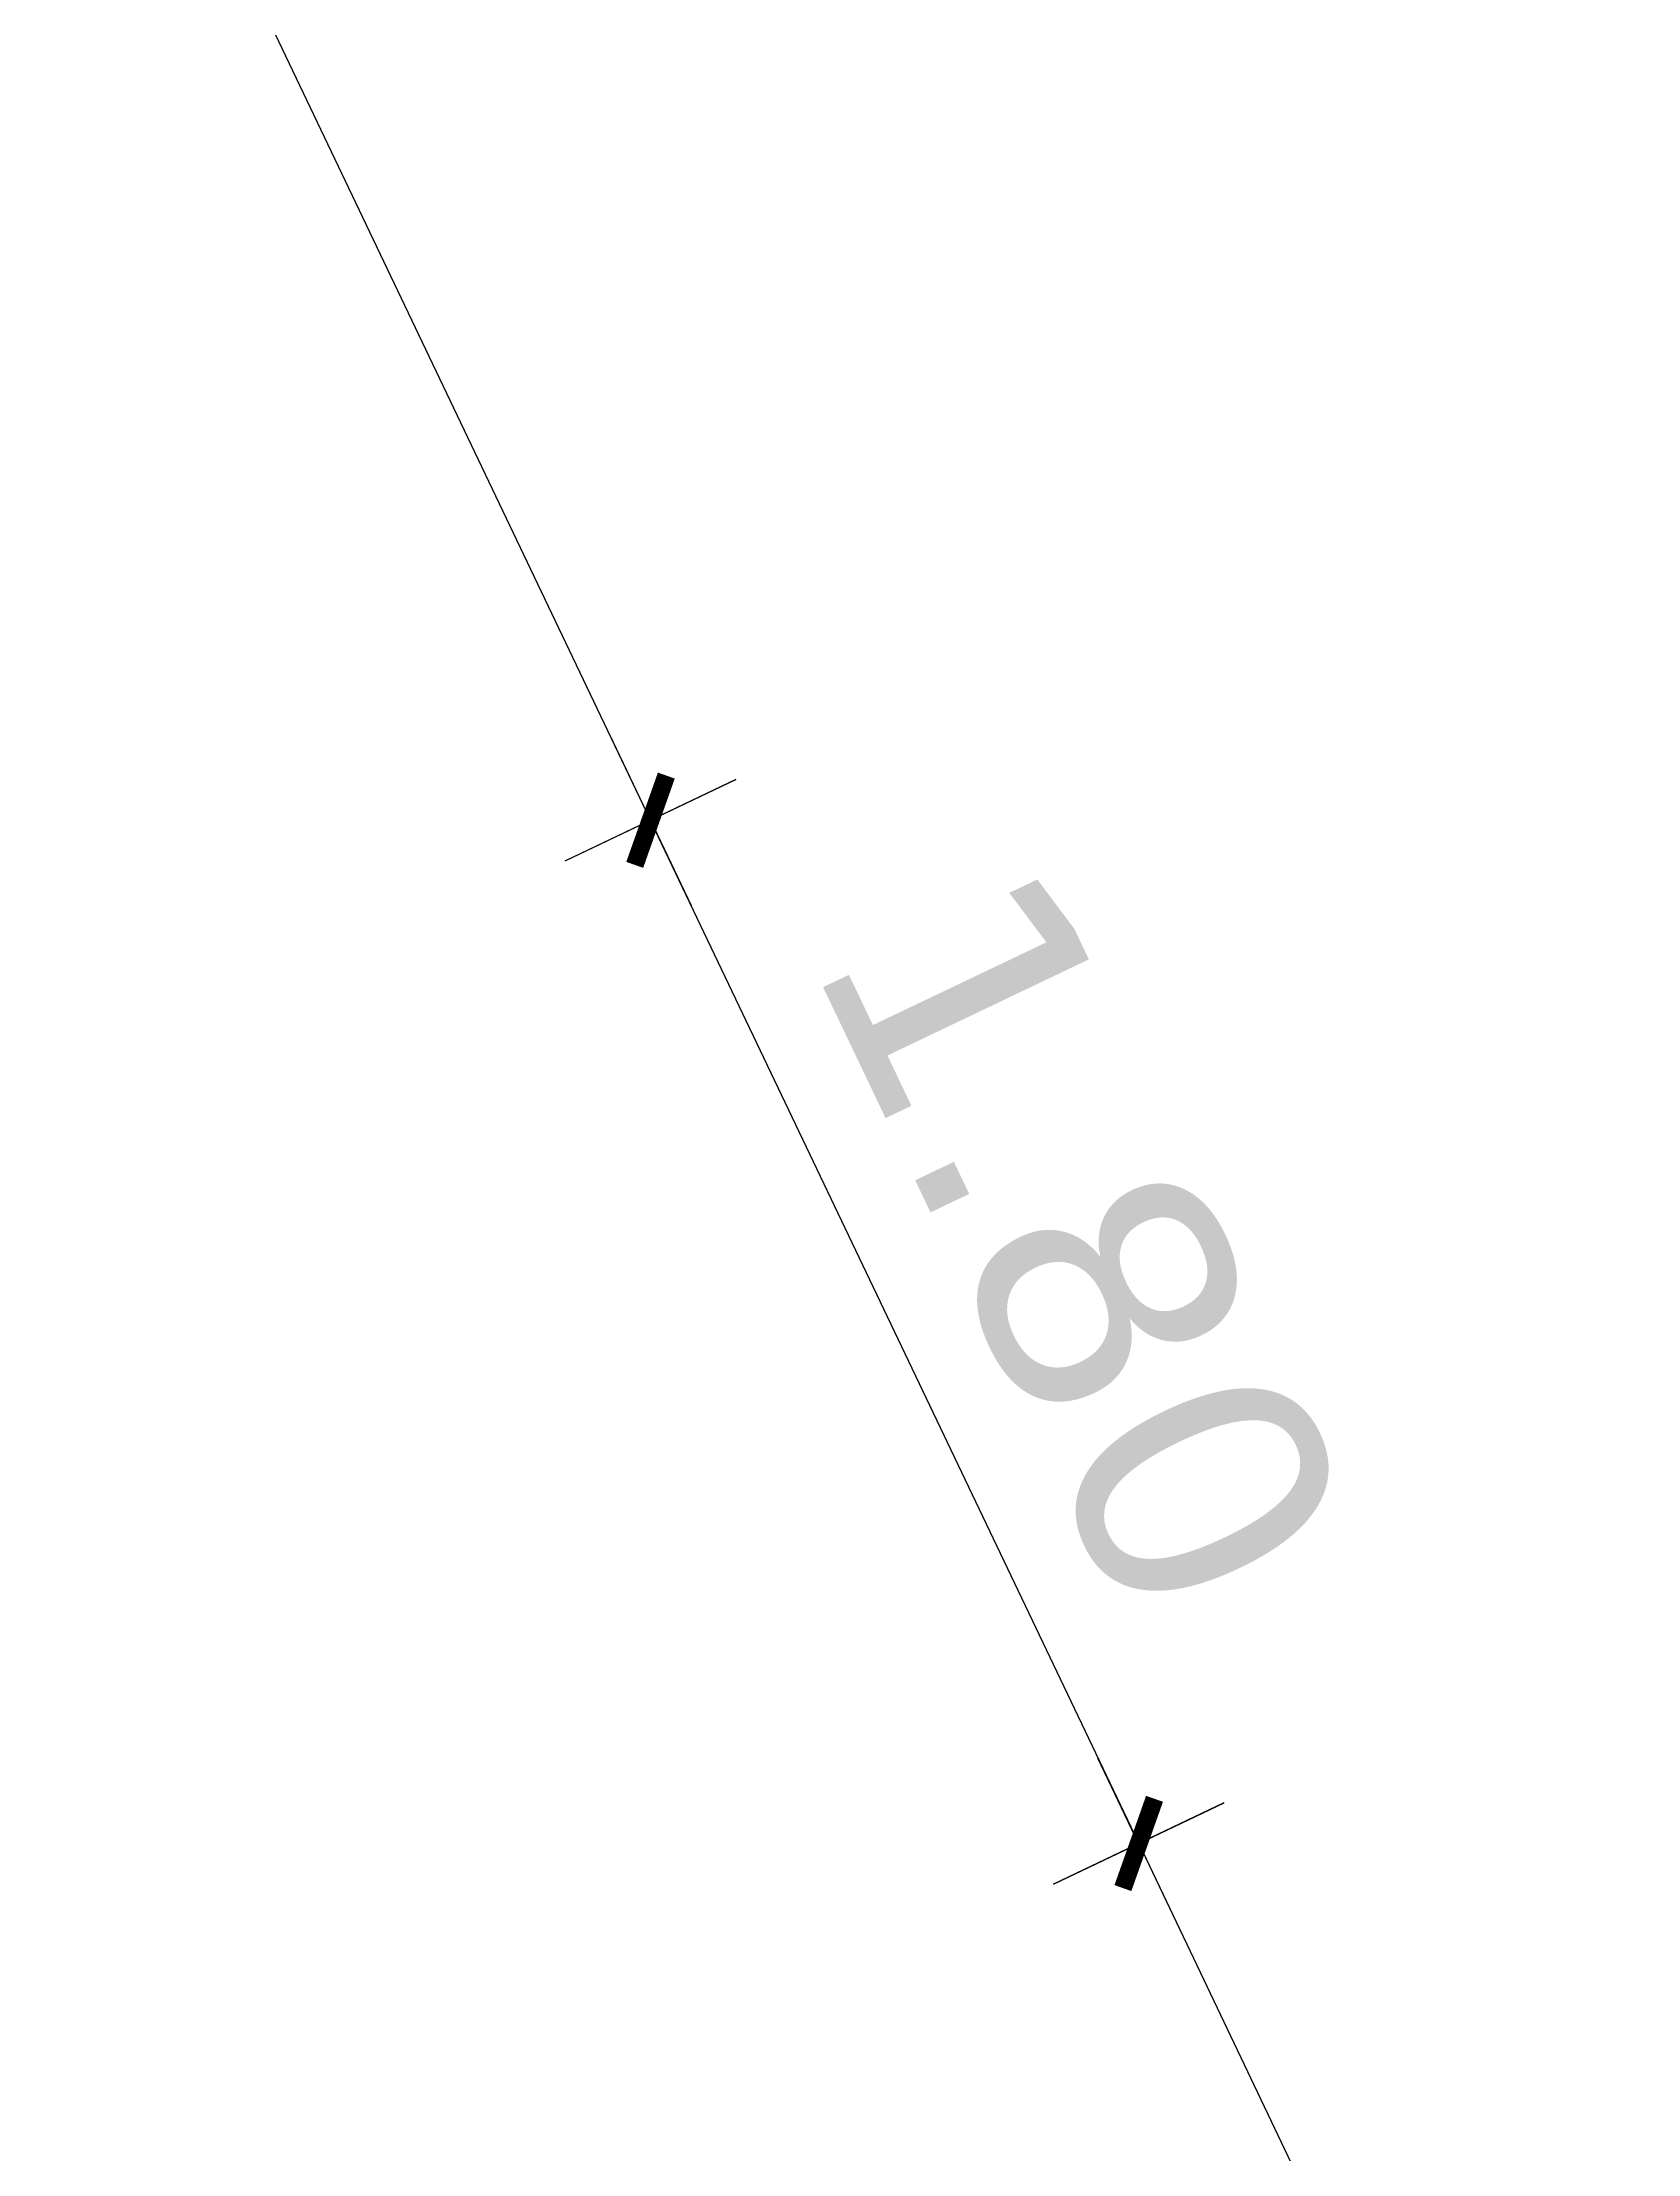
# Model space of a CAD drawing. Header units: metres. Extents: x 679716 to 681053, y 2749449 to 2750332.
# Drawn here: x 680009.212 to 680011.746, y 2749900.409 to 2749903.762 of the extents above; entities that cross this region are included whole.
import ezdxf

# ---------------------------------------------------------------- set-up
doc = ezdxf.new("R2010")
doc.units = ezdxf.units.M
doc.layers.add('01-TX-Length Dimensions 250', color=80, linetype='Continuous')
doc.layers.add('01-TX-Secondary Dimensions 1000', color=152, linetype='Continuous')
doc.styles.add('E100', font='verdana.ttf', dxfattribs={"height": 0.4})
doc.styles.add('E500', font='verdana.ttf', dxfattribs={"height": 1.25})
doc.dimstyles.new('E1000', dxfattribs={"dimscale": 0.03, "dimtxt": 1.25, "dimasz": 1, "dimexe": 0.1, "dimexo": 1, "dimgap": 8, "dimtad": 1, "dimzin": 0, "dimdsep": 46, "dimtxsty": 'E500', "dimblk1": 'LINCOT500', "dimblk2": 'LINCOT500', "dimsah": 1, "dimcen": 0.1, "dimdle": 0.1, "dimse1": 1, "dimse2": 1, "dimclrt": 256, "dimazin": 0, "dimtfac": 0.015385, "dimtofl": 0, "dimtmove": 0, "dimatfit": 3, "dimldrblk": 'LINCOT500', "dimfxl": 1, "dimtolj": 1, "dimtzin": 0, "dimarcsym": 0})
doc.dimstyles.new('E250', dxfattribs={"dimscale": 0.03, "dimtxt": 0.4, "dimasz": 0.5, "dimexe": 0.1, "dimexo": 1, "dimgap": 4, "dimtad": 1, "dimzin": 0, "dimdsep": 46, "dimtxsty": 'E100', "dimblk1": 'LINCOT200', "dimblk2": 'LINCOT200', "dimsah": 1, "dimcen": 0.1, "dimdle": 0.1, "dimse1": 1, "dimse2": 1, "dimclrt": 256, "dimadec": 0, "dimazin": 0, "dimtfac": 0.015385, "dimtofl": 0, "dimtmove": 0, "dimatfit": 3, "dimldrblk": 'LINCOT200', "dimfxl": 1, "dimtolj": 1, "dimtzin": 0, "dimarcsym": 0})

# ---------------------------------------------------------------- blocks, each defined once
blk = doc.blocks.new('LINCOT200')
for p, q in [((0, -10), (0, 10)), ((0, 0), (10, 0))]:
    blk.add_line(p, q)
at = {"const_width": 1.88}
blk.add_lwpolyline([(3.54, -3.54), (-3.54, 3.54)], dxfattribs=at)
blk = doc.blocks.new('*D5')
at = {"layer": '01-TX-Length Dimensions 250', "color": 0, "lineweight": -2, "transparency": 16777216}
blk.add_line((680011.4688, 2749906.3582), (680043.643, 2749838.9398), dxfattribs=at)
at = {"layer": '01-TX-Length Dimensions 250', "color": 0, "lineweight": -2, "transparency": 16777216, "xscale": 0.015, "yscale": 0.015, "zscale": 0.015}
for p, rotation in [((680011.4624, 2749906.3718), 115.5119126984731), ((680043.6494, 2749838.9263), 295.5119126984731)]:
    blk.add_blockref('LINCOT200', p, dxfattribs=dict(at, rotation=rotation))
at = {"layer": '01-TX-Length Dimensions 250', "transparency": 16777216, "insert": (680027.2596, 2749872.5076), "char_height": 0.4, "attachment_point": 5, "rotation": 115.5119, "style": 'E100'}
blk.add_mtext('\\A1;74.73', dxfattribs=at)
blk = doc.blocks.new('*D75')
at = {"layer": '01-TX-Length Dimensions 250', "color": 0, "lineweight": -2, "transparency": 16777216}
for p, q in [((679959.3324, 2750241.4575), (679959.3384, 2750241.4575)), ((679959.3354, 2750241.4545), (679959.3354, 2750241.4605)), ((680127.6395, 2749864.02), (680126.2514, 2749867.133))]:
    blk.add_line(p, q, dxfattribs=at)
at = {"layer": '01-TX-Length Dimensions 250', "color": 0, "lineweight": -2, "transparency": 16777216, "xscale": 0.015, "yscale": 0.015, "zscale": 0.015, "rotation": 114.0326914823444}
blk.add_blockref('LINCOT200', (680126.2453, 2749867.1467), dxfattribs=at)
at = {"layer": '01-TX-Length Dimensions 250', "transparency": 16777216, "insert": (680127.4328, 2749865.2916), "char_height": 0.4, "attachment_point": 5, "rotation": 294.0327, "style": 'E100'}
blk.add_mtext('\\A1;R409.84', dxfattribs=at)
blk = doc.blocks.new('*D748')
at = {"layer": '01-TX-Length Dimensions 250', "color": 0, "lineweight": -2, "transparency": 16777216}
for p, q in [((679959.349, 2750241.4264), (679959.355, 2750241.4264)), ((679959.352, 2750241.4234), (679959.352, 2750241.4294)), ((680162.7873, 2749879.4636), (680161.5642, 2749881.64))]:
    blk.add_line(p, q, dxfattribs=at)
at = {"layer": '01-TX-Length Dimensions 250', "color": 0, "lineweight": -2, "transparency": 16777216, "xscale": 0.015, "yscale": 0.015, "zscale": 0.015, "rotation": 119.3374578272696}
blk.add_blockref('LINCOT200', (680161.5568, 2749881.653), dxfattribs=at)
at = {"layer": '01-TX-Length Dimensions 250', "transparency": 16777216, "insert": (680162.4656, 2749880.7061), "char_height": 0.4, "attachment_point": 5, "rotation": 299.3375, "style": 'E100'}
blk.add_mtext('\\A1;R412.70', dxfattribs=at)
blk = doc.blocks.new('LINCOT500')
for p, q in [((0, -25), (0, 25)), ((0, 0), (25, 0))]:
    blk.add_line(p, q)
at = {"const_width": 4.69}
blk.add_lwpolyline([(8.84, -8.84), (-8.84, 8.84)], dxfattribs=at)
blk = doc.blocks.new('*D931')
at = {"layer": '01-TX-Secondary Dimensions 1000', "color": 0, "lineweight": -2, "transparency": 16777216}
blk.add_line((680134.3874, 2749880.4409), (680139.4449, 2749870.0108), dxfattribs=at)
at = {"layer": '01-TX-Secondary Dimensions 1000', "color": 0, "lineweight": -2, "transparency": 16777216, "xscale": 0.03, "yscale": 0.03, "zscale": 0.03, "rotation": 295.8682605058664}
blk.add_blockref('LINCOT500', (680139.458, 2749869.9838), dxfattribs=at)
at = {"layer": '01-TX-Secondary Dimensions 1000', "transparency": 16777216, "insert": (680136.8308, 2749877.4498), "char_height": 1.25, "attachment_point": 5, "rotation": 295.8683, "style": 'E500'}
blk.add_mtext('\\A1;R412.84', dxfattribs=at)
blk = doc.blocks.new('*D1276')
at = {"layer": '01-TX-Length Dimensions 250', "color": 0, "lineweight": -2, "transparency": 16777216}
blk.add_line((680010.9595, 2749900.8885), (680013.7892, 2749894.9591), dxfattribs=at)
at = {"layer": '01-TX-Length Dimensions 250', "color": 0, "lineweight": -2, "transparency": 16777216, "xscale": 0.015, "yscale": 0.015, "zscale": 0.015}
for p, rotation in [((680010.953, 2749900.902), 115.5122842100075), ((680013.7956, 2749894.9456), 295.5122842100076)]:
    blk.add_blockref('LINCOT200', p, dxfattribs=dict(at, rotation=rotation))
at = {"layer": '01-TX-Length Dimensions 250', "transparency": 16777216, "insert": (680012.6705, 2749898.0652), "char_height": 0.4, "attachment_point": 5, "rotation": 295.5123, "style": 'E100'}
blk.add_mtext('\\A1;6.60', dxfattribs=at)
blk = doc.blocks.new('*D1277')
at = {"layer": '01-TX-Length Dimensions 250', "color": 0, "lineweight": -2, "transparency": 16777216}
blk.add_line((680010.9469, 2749900.9157), (680010.1845, 2749902.5131), dxfattribs=at)
at = {"layer": '01-TX-Length Dimensions 250', "color": 0, "lineweight": -2, "transparency": 16777216, "xscale": 0.015, "yscale": 0.015, "zscale": 0.015}
for p, rotation in [((680010.1781, 2749902.5266), 115.5122842100075), ((680010.9533, 2749900.9021), 295.5122842100076)]:
    blk.add_blockref('LINCOT200', p, dxfattribs=dict(at, rotation=rotation))
at = {"layer": '01-TX-Length Dimensions 250', "transparency": 16777216, "insert": (680010.8627, 2749901.8561), "char_height": 0.4, "attachment_point": 5, "rotation": 295.5123, "style": 'E100'}
blk.add_mtext('\\A1;1.80', dxfattribs=at)
blk = doc.blocks.new('*D1278')
at = {"layer": '01-TX-Length Dimensions 250', "color": 0, "lineweight": -2, "transparency": 16777216}
blk.add_line((680010.1714, 2749902.54), (680007.5159, 2749908.1043), dxfattribs=at)
at = {"layer": '01-TX-Length Dimensions 250', "color": 0, "lineweight": -2, "transparency": 16777216, "xscale": 0.015, "yscale": 0.015, "zscale": 0.015}
for p, rotation in [((680007.5094, 2749908.1178), 115.5122842100075), ((680010.1778, 2749902.5265), 295.5122842100076)]:
    blk.add_blockref('LINCOT200', p, dxfattribs=dict(at, rotation=rotation))
at = {"layer": '01-TX-Length Dimensions 250', "transparency": 16777216, "insert": (680009.1399, 2749905.4636), "char_height": 0.4, "attachment_point": 5, "rotation": 295.5123, "style": 'E100'}
blk.add_mtext('\\A1;6.20', dxfattribs=at)

msp = doc.modelspace()

# ---------------------------------------------------------------- dimensions: what is measured, and where the dimension line sits
at = {"layer": '01-TX-Length Dimensions 250'}
dim = msp.add_radius_dim(center=(679959.3354, 2750241.4575), mpoint=(680126.2453, 2749867.1467), dimstyle='E250', dxfattribs=at)
dim.commit()
dim.dimension.update_dxf_attribs({"geometry": '*D75', "text_midpoint": (680127.1322, 2749865.1576), "dimtype": 164})
dim = msp.add_radius_dim(center=(679959.352, 2750241.4264), mpoint=(680161.5568, 2749881.653), dimstyle='E250', dxfattribs=at)
dim.commit()
dim.dimension.update_dxf_attribs({"geometry": '*D748', "text_midpoint": (680162.4656, 2749880.7061)})
for base, p1, p2, picture, middle in [((680007.5094, 2749908.1178), (680009.2756, 2749902.0959), (680006.6087, 2749907.688), '*D1278', (680009.1399, 2749905.4636)), ((680010.1781, 2749902.5266), (680010.0509, 2749900.4715), (680009.2756, 2749902.0959), '*D1277', (680010.8627, 2749901.8561)), ((680013.7956, 2749894.9456), (680010.0517, 2749900.4719), (680012.8947, 2749894.5157), '*D1276', (680012.6705, 2749898.0652))]:
    dim = msp.add_linear_dim(base=base, p1=p1, p2=p2, angle=115.5123, dimstyle='E250', override={"dimtad": 4}, dxfattribs=at)
    dim.commit()
    dim.dimension.update_dxf_attribs({"geometry": picture, "text_midpoint": middle})
dim = msp.add_linear_dim(base=(680043.6494, 2749838.9263), p1=(680012.0718, 2749906.6626), p2=(680044.2327, 2749839.2047), angle=115.5119, dimstyle='E250', dxfattribs=at)
dim.commit()
dim.dimension.update_dxf_attribs({"geometry": '*D5', "text_midpoint": (680027.2596, 2749872.5076)})
at = {"layer": '01-TX-Secondary Dimensions 1000'}
dim = msp.add_radius_dim(center=(679959.3344, 2750241.4572), mpoint=(680139.458, 2749869.9838), dimstyle='E1000', dxfattribs=at)
dim.commit()
dim.dimension.update_dxf_attribs({"geometry": '*D931', "text_midpoint": (680136.0268, 2749877.06), "dimtype": 164})

doc.saveas('drawing.dxf')
